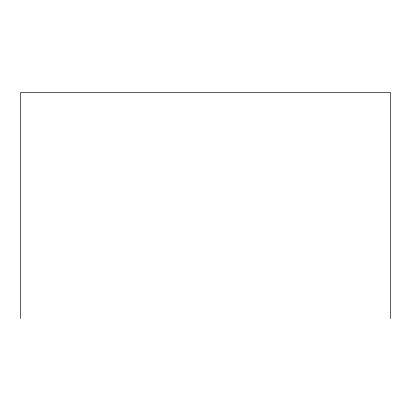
<?xml version="1.0" encoding="UTF-8"?>
<svg xmlns="http://www.w3.org/2000/svg" width="411" height="411" viewBox="0 0 411 411"><rect width="100%" height="100%" fill="white"/><g stroke="black" fill="none" stroke-linecap="round" stroke-linejoin="round"><path stroke-width="0.62" d="M390.45 318.51L390.45 92.49L20.55 92.49L20.55 318.51"/></g></svg>
